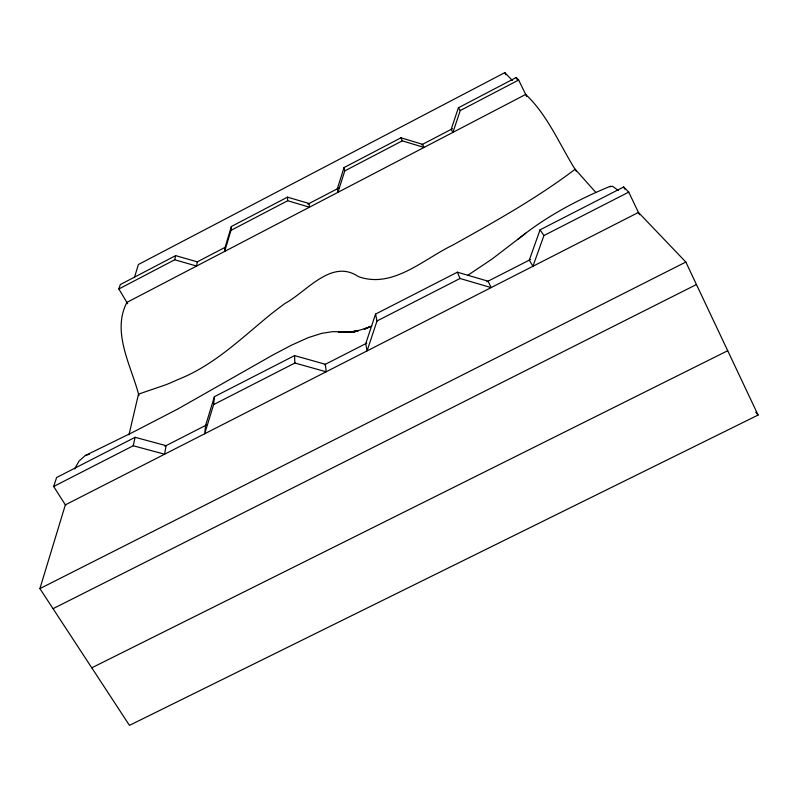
<?xml version="1.0" encoding="UTF-8"?>
<svg xmlns="http://www.w3.org/2000/svg" width="798" height="798" viewBox="0 0 798 798"><rect width="100%" height="100%" fill="white"/><g stroke="black" fill="none" stroke-linecap="round" stroke-linejoin="round"><path stroke-width="1.2" d="M213.625 404.606L214.423 396.666L294.552 355.609L325.385 364.277L326.143 371.788L294.891 363.02L213.625 404.606L204.677 433.763L205.585 425.464L214.423 396.666M230.981 230.373L231.37 226.492L287.499 197.136L309.095 203.52L309.474 207.191L287.659 200.747L230.981 230.373L224.657 251.42L225.096 247.35L231.37 226.492M225.096 247.35L197.306 261.844L196.587 266.053L174.712 259.779L118.862 288.976L127.67 303.739M133.226 445.763L135.111 437.304L166.064 445.653L164.607 454.212L133.226 445.763L53.656 486.491L65.705 505.403M174.712 259.779L175.64 255.629L197.306 261.844M128.967 434.81L138.483 394.152L166.423 384.556A105.974 26.414 -30.1 0 0 178.124 379.479C214.054 365.364 241.575 338.033 270.951 314.123A236.707 69.476 -28.2 0 1 284.946 303.459C306.622 291.859 331.449 258.303 358.302 276.557C392.576 289.085 423.439 259.2 452.416 245.305C494.481 221.864 536.675 198.373 575.159 169.236L595.797 192.398M39.9 588.615L65.356 504.855L638.43 212.438L685.831 262.043L758.1 415.06L129.466 725.372L39.9 588.615L685.831 262.043M134.413 277.614L138.393 264.507L504.845 72.628L512.346 80.478M344.048 167.57L337.305 188.807L337.953 192.338L344.766 170.902L344.048 167.57L401.005 137.785L422.541 144.328L424.037 147.44L402.292 140.837L344.766 170.902M53.656 486.491L56.618 477.513L135.111 437.304M118.862 288.976L120.318 284.557L175.64 255.629M375.539 314.113L365.733 343.669L367.06 350.911L377.015 320.976L375.539 314.113L457.374 272.188L488.067 281.185L491.139 287.599L460.017 278.492L377.015 320.976M518.64 80.029L516.206 77.546L458.391 107.78L451.169 129.396L452.935 132.368L460.247 110.543L518.64 80.029L526.76 96.628M628.734 192.128L623.677 186.981L540.086 229.814L529.274 260.138L532.944 266.263L543.927 235.54L628.734 192.128L639.497 214.672M74.643 468.925L79.032 461.074L85.326 455.518L132.608 432.386L177.914 408.945L272.417 355.25L291.3 345.275L308.277 337.624L321.714 333.355L332.686 331.649L352.616 331.938M609.911 186.762L612.505 186.263L618.29 190.403M517.633 239.55C545.443 216.797 577.433 199.809 610.54 186.173M525.852 233.156L491.817 259.22L467.628 275.4M307.898 204.148L338.811 188.019M421.613 144.817L452.526 128.687M164.927 446.232L206.722 424.885M324.377 364.796L366.771 343.14M486.83 281.814L530.56 259.48M53.047 608.684L696.455 284.527M91.77 667.816L727.706 350.721M370.122 326.801L364.227 329.285L371.808 326.053L360.626 329.913L352.546 331.749L358.083 330.881L345.454 332.297L354.891 331.599L338.312 332.257L347.788 331.878M85.326 455.518L89.506 454.172M355.908 331.25L358.083 330.881M346.551 331.938L355.03 331.978M349.484 332.487L340.656 331.579L349.364 332.467M755.736 412.207L758.1 415.06M458.391 107.78L460.247 110.543M540.086 229.814L543.927 235.54M576.336 171.281C559.937 145.565 548.156 115.59 525.683 94.433L126.872 302.412C111.391 332.337 131.381 366.102 138.962 395.638M504.845 72.628L505.932 74.832M516.206 77.546L517.274 79.73M623.677 186.981L624.734 189.186M401.005 137.785L402.292 140.837M457.374 272.188L460.017 278.492M287.499 197.136L287.659 200.747M294.552 355.609L294.891 363.02"/></g></svg>
